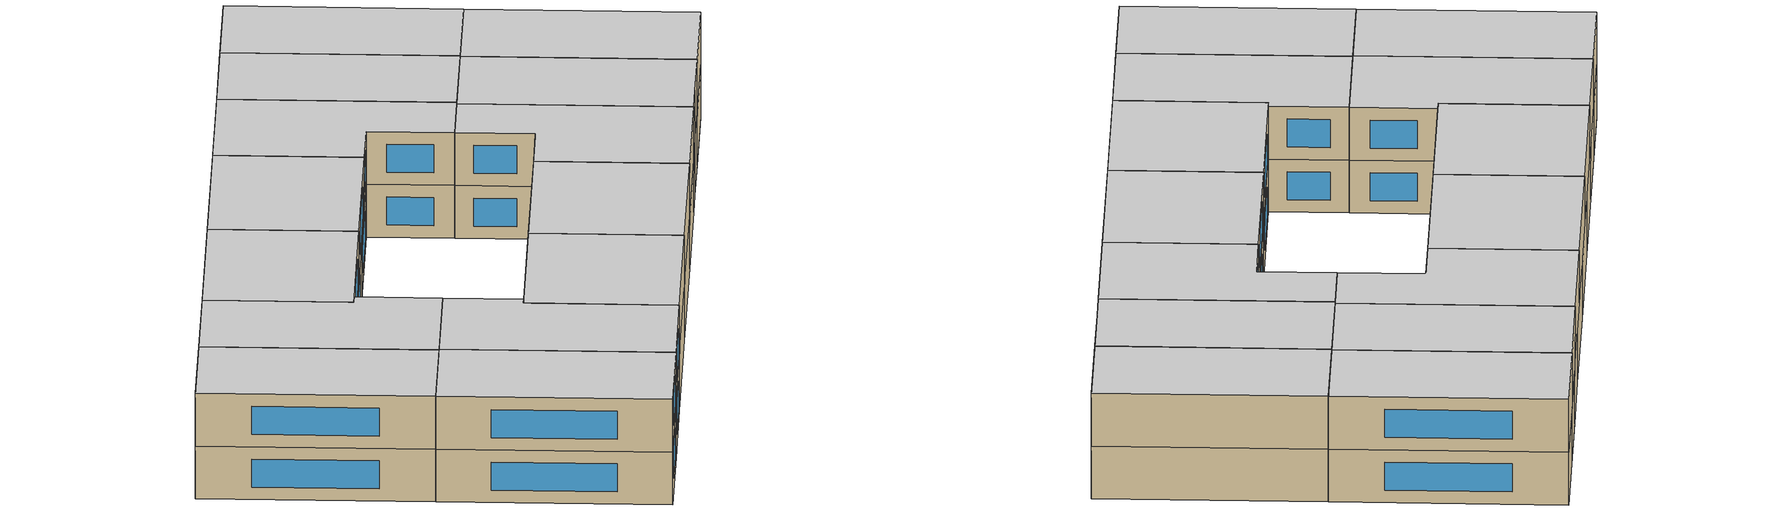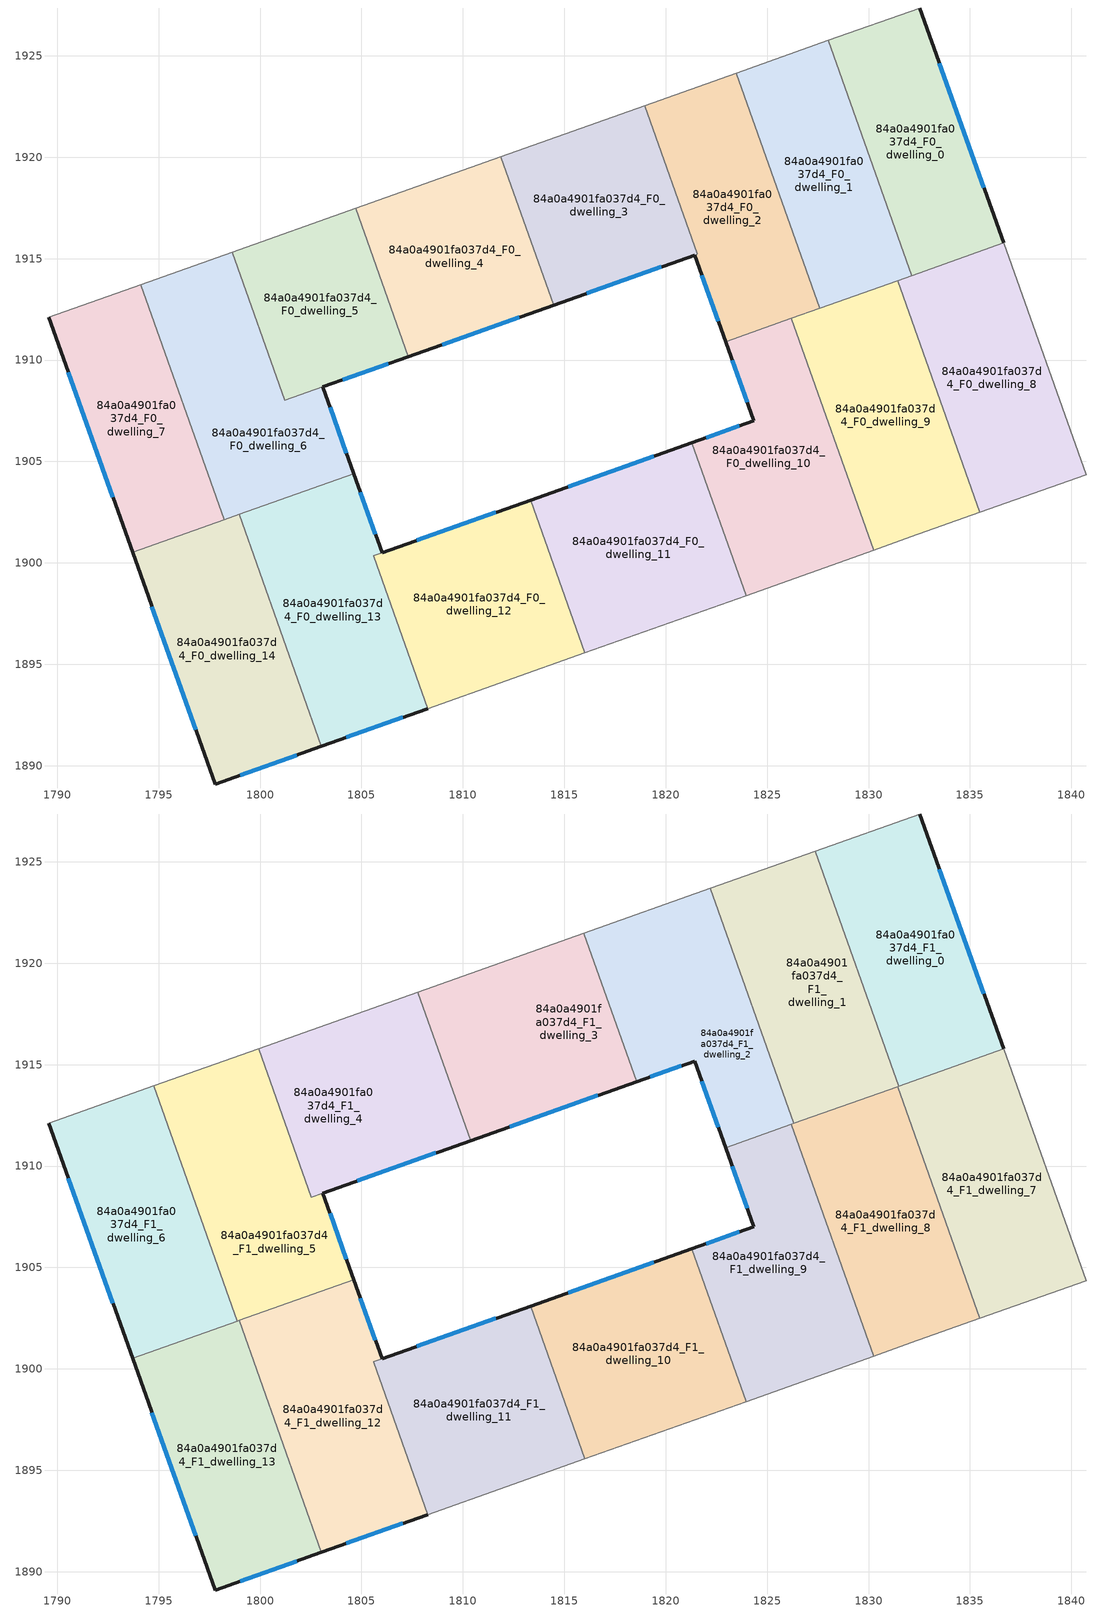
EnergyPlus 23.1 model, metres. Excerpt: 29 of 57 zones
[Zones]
84a0a4901fa037d4_F0_dwelling_0
 floor ground (EU_floor_Construction): 1832.52,1927.36 1836.66,1915.77 1832.12,1914.16 1828.01,1925.75 z0
 wall outside (EU_wall_Construction): 1836.66,1915.77 1832.52,1927.36 z0:3
 wall to 84a0a4901fa037d4_F0_dwelling_1 (EU_wall_Construction): 1828.01,1925.75 1832.12,1914.16 z0:3
 wall adiabatic (EU_wall_Construction): 1832.52,1927.36 1828.01,1925.75 / 1832.12,1914.16 1836.66,1915.77 z0:3
 window (EU_Window_Construction): 1835.69,1918.49 1833.49,1924.64 z0.7:2.3
84a0a4901fa037d4_F0_dwelling_1
 floor ground (EU_floor_Construction): 1828.01,1925.75 1832.12,1914.16 1827.6,1912.56 1823.48,1924.15 z0
 wall to 84a0a4901fa037d4_F0_dwelling_2 (EU_wall_Construction): 1823.48,1924.15 1827.6,1912.56 z0:3
 wall adiabatic (EU_wall_Construction): 1828.01,1925.75 1823.48,1924.15 z0:3
 wall to 84a0a4901fa037d4_F0_dwelling_9 (EU_wall_Construction): 1827.6,1912.56 1831.43,1913.92 z0:3
 wall to 84a0a4901fa037d4_F0_dwelling_8 (EU_wall_Construction): 1831.43,1913.92 1832.12,1914.16 z0:3
 ceiling adiabatic (EU_roof_Construction): 1831.48,1913.93 1827.36,1925.53 1823.48,1924.15 1827.6,1912.56 z3
84a0a4901fa037d4_F0_dwelling_10
 floor ground (EU_floor_Construction): 1826.19,1912.05 1830.24,1900.62 1823.96,1898.39 1821.29,1905.92 1824.34,1907.01 1822.95,1910.91 z0
 wall outside (EU_wall_Construction): 1822.95,1910.91 1824.34,1907.01 1821.29,1905.92 z0:3
 wall to 84a0a4901fa037d4_F0_dwelling_9 (EU_wall_Construction): 1830.24,1900.62 1826.19,1912.05 z0:3
 wall adiabatic (EU_wall_Construction): 1823.96,1898.39 1830.24,1900.62 z0:3
 wall to 84a0a4901fa037d4_F0_dwelling_11 (EU_wall_Construction): 1821.29,1905.92 1823.96,1898.39 z0:3
 wall to 84a0a4901fa037d4_F0_dwelling_2 (EU_wall_Construction): 1826.19,1912.05 1822.95,1910.91 z0:3
 window (EU_Window_Construction): 1823.63,1906.75 1822.01,1906.18 / 1823.28,1909.99 1824.02,1907.93 z0.7:2.3
84a0a4901fa037d4_F0_dwelling_11
 floor ground (EU_floor_Construction): 1821.29,1905.92 1823.96,1898.39 1816.01,1895.57 1813.33,1903.1 z0
 wall outside (EU_wall_Construction): 1821.29,1905.92 1813.33,1903.1 z0:3
 wall to 84a0a4901fa037d4_F0_dwelling_12 (EU_wall_Construction): 1813.33,1903.1 1816.01,1895.57 z0:3
 wall adiabatic (EU_wall_Construction): 1816.01,1895.57 1823.96,1898.39 z0:3
 window (EU_Window_Construction): 1819.42,1905.26 1815.2,1903.76 z0.7:2.3
84a0a4901fa037d4_F0_dwelling_12
 floor ground (EU_floor_Construction): 1813.33,1903.1 1816.01,1895.57 1808.26,1892.82 1805.59,1900.34 z0
 wall outside (EU_wall_Construction): 1813.33,1903.1 1806.02,1900.5 z0:3
 wall to 84a0a4901fa037d4_F0_dwelling_13 (EU_wall_Construction): 1806.01,1900.49 1805.59,1900.34 1808.26,1892.82 z0:3
 wall adiabatic (EU_wall_Construction): 1808.26,1892.82 1816.01,1895.57 z0:3
 window (EU_Window_Construction): 1811.62,1902.49 1807.74,1901.11 z0.7:2.3
84a0a4901fa037d4_F0_dwelling_13
 floor ground (EU_floor_Construction): 1804.62,1904.4 1806.01,1900.49 1805.59,1900.34 1808.26,1892.82 1803.03,1890.96 1798.97,1902.39 z0
 wall outside (EU_wall_Construction): 1806.01,1900.49 1804.62,1904.4 / 1803.03,1890.96 1808.26,1892.82 z0:3
 wall to 84a0a4901fa037d4_F0_dwelling_14 (EU_wall_Construction): 1798.97,1902.39 1803.03,1890.96 z0:3
 wall to 84a0a4901fa037d4_F0_dwelling_6 (EU_wall_Construction): 1804.62,1904.4 1798.97,1902.39 z0:3
 window (EU_Window_Construction): 1805.69,1901.41 1804.95,1903.48 / 1804.26,1891.39 1807.03,1892.38 z0.7:2.3
84a0a4901fa037d4_F0_dwelling_14
 floor ground (EU_floor_Construction): 1798.97,1902.39 1803.03,1890.96 1797.8,1889.1 1793.71,1900.53 z0
 wall outside (EU_wall_Construction): 1793.71,1900.53 1797.8,1889.1 1803.03,1890.96 z0:3
 wall to 84a0a4901fa037d4_F0_dwelling_7 (EU_wall_Construction): 1798.22,1902.13 1793.71,1900.53 z0:3
 wall to 84a0a4901fa037d4_F0_dwelling_6 (EU_wall_Construction): 1798.96,1902.39 1798.22,1902.13 z0:3
 window (EU_Window_Construction): 1799.02,1889.54 1801.8,1890.52 / 1794.67,1897.84 1796.84,1891.78 z0.7:2.3
84a0a4901fa037d4_F0_dwelling_2
 floor ground (EU_floor_Construction): 1823.48,1924.15 1827.6,1912.56 1822.95,1910.91 1821.43,1915.18 1821.56,1915.23 1818.96,1922.54 z0
 wall outside (EU_wall_Construction): 1821.43,1915.18 1822.95,1910.91 z0:3
 wall adiabatic (EU_wall_Construction): 1823.48,1924.15 1818.96,1922.54 z0:3
 wall to 84a0a4901fa037d4_F0_dwelling_3 (EU_wall_Construction): 1818.96,1922.54 1821.56,1915.23 1821.43,1915.18 z0:3
 wall to 84a0a4901fa037d4_F0_dwelling_9 (EU_wall_Construction): 1826.19,1912.06 1827.6,1912.56 z0:3
 window (EU_Window_Construction): 1821.78,1914.18 1822.59,1911.91 z0.7:2.3
84a0a4901fa037d4_F0_dwelling_3
 floor ground (EU_floor_Construction): 1818.96,1922.54 1821.56,1915.23 1821.43,1915.18 1814.47,1912.71 1811.87,1920.03 z0
 wall outside (EU_wall_Construction): 1814.47,1912.71 1821.42,1915.18 z0:3
 wall to 84a0a4901fa037d4_F0_dwelling_4 (EU_wall_Construction): 1811.87,1920.03 1814.47,1912.71 z0:3
 wall adiabatic (EU_wall_Construction): 1818.96,1922.54 1811.87,1920.03 z0:3
 window (EU_Window_Construction): 1816.1,1913.29 1819.79,1914.6 z0.7:2.3
84a0a4901fa037d4_F0_dwelling_4
 floor ground (EU_floor_Construction): 1811.87,1920.03 1814.47,1912.71 1807.3,1910.17 1804.71,1917.48 z0
 wall outside (EU_wall_Construction): 1807.3,1910.17 1814.47,1912.71 z0:3
 wall to 84a0a4901fa037d4_F0_dwelling_5 (EU_wall_Construction): 1804.71,1917.48 1807.3,1910.17 z0:3
 wall adiabatic (EU_wall_Construction): 1811.87,1920.03 1804.71,1917.48 z0:3
 window (EU_Window_Construction): 1808.99,1910.76 1812.79,1912.11 z0.7:2.3
84a0a4901fa037d4_F0_dwelling_5
 floor ground (EU_floor_Construction): 1804.71,1917.48 1807.3,1910.17 1801.23,1908.01 1798.63,1915.33 z0
 wall outside (EU_wall_Construction): 1803.09,1908.67 1807.3,1910.17 z0:3
 wall adiabatic (EU_wall_Construction): 1804.71,1917.48 1798.63,1915.33 z0:3
 wall to 84a0a4901fa037d4_F0_dwelling_6 (EU_wall_Construction): 1798.63,1915.33 1801.23,1908.02 / 1801.23,1908.01 1803.09,1908.67 z0:3
 window (EU_Window_Construction): 1804.08,1909.02 1806.32,1909.82 z0.7:2.3
84a0a4901fa037d4_F0_dwelling_6
 floor ground (EU_floor_Construction): 1798.63,1915.33 1801.23,1908.01 1803.09,1908.67 1804.62,1904.4 1798.22,1902.13 1794.11,1913.72 z0
 wall outside (EU_wall_Construction): 1804.62,1904.4 1803.09,1908.67 z0:3
 wall to 84a0a4901fa037d4_F0_dwelling_7 (EU_wall_Construction): 1794.11,1913.72 1798.22,1902.13 z0:3
 wall adiabatic (EU_wall_Construction): 1798.63,1915.33 1794.11,1913.72 z0:3
 window (EU_Window_Construction): 1804.26,1905.4 1803.45,1907.67 z0.7:2.3
84a0a4901fa037d4_F0_dwelling_7
 floor ground (EU_floor_Construction): 1794.11,1913.72 1798.22,1902.13 1793.71,1900.53 1789.57,1912.11 z0
 wall outside (EU_wall_Construction): 1789.57,1912.11 1793.71,1900.53 z0:3
 wall adiabatic (EU_wall_Construction): 1794.11,1913.72 1789.57,1912.11 z0:3
 window (EU_Window_Construction): 1790.55,1909.39 1792.74,1903.25 z0.7:2.3
84a0a4901fa037d4_F0_dwelling_8
 floor ground (EU_floor_Construction): 1836.66,1915.77 1840.74,1904.35 1835.49,1902.49 1831.43,1913.92 z0
 wall to 84a0a4901fa037d4_F0_dwelling_9 (EU_wall_Construction): 1831.43,1913.92 1835.49,1902.49 z0:3
 wall adiabatic (EU_wall_Construction): 1835.49,1902.49 1840.74,1904.35 1836.66,1915.77 1832.12,1914.16 z0:3
84a0a4901fa037d4_F0_dwelling_9
 floor ground (EU_floor_Construction): 1831.43,1913.92 1835.49,1902.49 1832.08,1901.28 1830.24,1900.62 1826.19,1912.05 z0
 wall adiabatic (EU_wall_Construction): 1830.24,1900.62 1832.08,1901.28 1835.49,1902.49 z0:3
84a0a4901fa037d4_F1_dwelling_0
 floor to 84a0a4901fa037d4_F0_dwelling_0 (EU_floor_Construction): 1832.52,1927.36 1836.66,1915.77 1832.12,1914.16 1828.01,1925.75 z3
 floor to 84a0a4901fa037d4_F0_dwelling_1 (EU_floor_Construction): 1828.01,1925.75 1832.12,1914.16 1831.48,1913.93 1827.36,1925.53 z3
 wall outside (EU_wall_Construction): 1836.66,1915.77 1832.52,1927.36 z3:6
 wall to 84a0a4901fa037d4_F1_dwelling_1 (EU_wall_Construction): 1827.36,1925.53 1831.48,1913.93 z3:6
 wall adiabatic (EU_wall_Construction): 1832.52,1927.36 1827.36,1925.53 / 1831.48,1913.93 1836.66,1915.77 z3:6
 window (EU_Window_Construction): 1835.69,1918.49 1833.49,1924.64 z3.7:5.3
 ceiling to 84a0a4901fa037d4_F2_dwelling_0 (EU_floor_Construction): 1836.66,1915.77 1832.52,1927.36 1827.36,1925.53 1831.48,1913.93 z6
84a0a4901fa037d4_F1_dwelling_1
 floor to 84a0a4901fa037d4_F0_dwelling_2 (EU_floor_Construction): 1823.48,1924.15 1827.6,1912.56 1826.31,1912.1 1822.19,1923.69 z3
 floor adiabatic (EU_floor_Construction): 1827.36,1925.53 1831.48,1913.93 1827.6,1912.56 1823.48,1924.15 z3
 wall to 84a0a4901fa037d4_F1_dwelling_2 (EU_wall_Construction): 1822.19,1923.69 1826.31,1912.1 z3:6
 wall adiabatic (EU_wall_Construction): 1827.36,1925.53 1822.19,1923.69 z3:6
 wall to 84a0a4901fa037d4_F1_dwelling_8 (EU_wall_Construction): 1826.31,1912.1 1831.43,1913.92 z3:6
 wall to 84a0a4901fa037d4_F1_dwelling_7 (EU_wall_Construction): 1831.43,1913.92 1831.48,1913.93 z3:6
 ceiling to 84a0a4901fa037d4_F2_dwelling_1 (EU_floor_Construction): 1831.48,1913.93 1827.36,1925.53 1822.19,1923.69 1826.31,1912.1 z6
84a0a4901fa037d4_F1_dwelling_10
 floor to 84a0a4901fa037d4_F0_dwelling_11 (EU_floor_Construction): 1821.29,1905.92 1823.96,1898.39 1816.01,1895.57 1813.33,1903.1 z3
 wall outside (EU_wall_Construction): 1821.29,1905.92 1813.33,1903.1 z3:6
 wall to 84a0a4901fa037d4_F1_dwelling_11 (EU_wall_Construction): 1813.33,1903.1 1816.01,1895.57 z3:6
 wall to 84a0a4901fa037d4_F1_dwelling_9 (EU_wall_Construction): 1823.96,1898.39 1821.29,1905.92 z3:6
 wall adiabatic (EU_wall_Construction): 1816.01,1895.57 1823.96,1898.39 z3:6
 window (EU_Window_Construction): 1819.42,1905.26 1815.2,1903.76 z3.7:5.3
 ceiling to 84a0a4901fa037d4_F2_dwelling_10 (EU_floor_Construction): 1823.96,1898.39 1821.29,1905.92 1813.33,1903.1 1816.01,1895.57 z6
84a0a4901fa037d4_F1_dwelling_11
 floor to 84a0a4901fa037d4_F0_dwelling_12 (EU_floor_Construction): 1813.33,1903.1 1816.01,1895.57 1808.26,1892.82 1805.59,1900.34 z3
 wall outside (EU_wall_Construction): 1813.33,1903.1 1806.02,1900.5 z3:6
 wall to 84a0a4901fa037d4_F1_dwelling_12 (EU_wall_Construction): 1806.01,1900.49 1805.59,1900.34 1808.26,1892.82 z3:6
 wall adiabatic (EU_wall_Construction): 1808.26,1892.82 1816.01,1895.57 z3:6
 window (EU_Window_Construction): 1811.62,1902.49 1807.74,1901.11 z3.7:5.3
 ceiling to 84a0a4901fa037d4_F2_dwelling_11 (EU_floor_Construction): 1816.01,1895.57 1813.33,1903.1 1805.59,1900.34 1808.26,1892.82 z6
84a0a4901fa037d4_F1_dwelling_12
 floor to 84a0a4901fa037d4_F0_dwelling_13 (EU_floor_Construction): 1804.62,1904.4 1806.01,1900.49 1805.59,1900.34 1808.26,1892.82 1803.03,1890.96 1798.97,1902.39 z3
 wall outside (EU_wall_Construction): 1806.01,1900.49 1804.62,1904.4 / 1803.03,1890.96 1808.26,1892.82 z3:6
 wall to 84a0a4901fa037d4_F1_dwelling_13 (EU_wall_Construction): 1798.97,1902.39 1803.03,1890.96 z3:6
 wall to 84a0a4901fa037d4_F1_dwelling_5 (EU_wall_Construction): 1804.62,1904.4 1798.97,1902.39 z3:6
 window (EU_Window_Construction): 1805.69,1901.41 1804.95,1903.48 / 1804.26,1891.39 1807.03,1892.38 z3.7:5.3
 ceiling to 84a0a4901fa037d4_F2_dwelling_12 (EU_floor_Construction): 1808.26,1892.82 1805.59,1900.34 1806.01,1900.49 1804.62,1904.4 1798.97,1902.39 1803.03,1890.96 z6
84a0a4901fa037d4_F1_dwelling_13
 floor to 84a0a4901fa037d4_F0_dwelling_14 (EU_floor_Construction): 1798.97,1902.39 1803.03,1890.96 1797.8,1889.1 1793.71,1900.53 z3
 wall outside (EU_wall_Construction): 1793.71,1900.53 1797.8,1889.1 1803.03,1890.96 z3:6
 wall to 84a0a4901fa037d4_F1_dwelling_6 (EU_wall_Construction): 1798.87,1902.36 1793.71,1900.53 z3:6
 wall to 84a0a4901fa037d4_F1_dwelling_5 (EU_wall_Construction): 1798.97,1902.39 1798.87,1902.36 z3:6
 window (EU_Window_Construction): 1799.02,1889.54 1801.8,1890.52 / 1794.67,1897.84 1796.84,1891.78 z3.7:5.3
 ceiling to 84a0a4901fa037d4_F2_dwelling_13 (EU_floor_Construction): 1803.03,1890.96 1798.97,1902.39 1793.71,1900.53 1797.8,1889.1 z6
84a0a4901fa037d4_F1_dwelling_2
 floor to 84a0a4901fa037d4_F0_dwelling_2 (EU_floor_Construction): 1822.19,1923.69 1826.31,1912.1 1826.21,1912.06 1822.95,1910.91 1821.43,1915.18 1821.56,1915.23 1818.96,1922.54 z3
 floor to 84a0a4901fa037d4_F0_dwelling_3 (EU_floor_Construction): 1818.96,1922.54 1821.56,1915.23 1821.43,1915.18 1818.57,1914.16 1815.97,1921.48 z3
 wall outside (EU_wall_Construction): 1818.57,1914.16 1821.43,1915.18 1822.95,1910.91 z3:6
 wall to 84a0a4901fa037d4_F1_dwelling_3 (EU_wall_Construction): 1815.97,1921.48 1818.57,1914.16 z3:6
 wall adiabatic (EU_wall_Construction): 1822.19,1923.69 1815.97,1921.48 z3:6
 wall to 84a0a4901fa037d4_F1_dwelling_9 (EU_wall_Construction): 1822.95,1910.91 1826.19,1912.05 z3:6
 wall to 84a0a4901fa037d4_F1_dwelling_8 (EU_wall_Construction): 1826.19,1912.05 1826.31,1912.1 z3:6
 window (EU_Window_Construction): 1821.78,1914.18 1822.59,1911.91 / 1819.24,1914.4 1820.75,1914.94 z3.7:5.3
 ceiling to 84a0a4901fa037d4_F2_dwelling_2 (EU_floor_Construction): 1826.19,1912.05 1826.31,1912.1 1822.19,1923.69 1815.97,1921.48 1818.57,1914.16 1821.43,1915.18 1822.95,1910.91 z6
84a0a4901fa037d4_F1_dwelling_3
 floor to 84a0a4901fa037d4_F0_dwelling_3 (EU_floor_Construction): 1815.97,1921.48 1818.57,1914.16 1814.47,1912.71 1811.87,1920.03 z3
 floor to 84a0a4901fa037d4_F0_dwelling_4 (EU_floor_Construction): 1811.87,1920.03 1814.47,1912.71 1810.38,1911.26 1807.78,1918.57 z3
 wall outside (EU_wall_Construction): 1810.38,1911.26 1818.57,1914.16 z3:6
 wall to 84a0a4901fa037d4_F1_dwelling_4 (EU_wall_Construction): 1807.78,1918.57 1810.38,1911.26 z3:6
 wall adiabatic (EU_wall_Construction): 1815.97,1921.48 1807.78,1918.57 z3:6
 window (EU_Window_Construction): 1812.3,1911.94 1816.64,1913.48 z3.7:5.3
 ceiling to 84a0a4901fa037d4_F2_dwelling_3 (EU_floor_Construction): 1818.57,1914.16 1815.97,1921.48 1807.78,1918.57 1810.38,1911.26 z6
84a0a4901fa037d4_F1_dwelling_4
 floor to 84a0a4901fa037d4_F0_dwelling_4 (EU_floor_Construction): 1807.78,1918.57 1810.38,1911.26 1807.3,1910.17 1804.71,1917.48 z3
 floor to 84a0a4901fa037d4_F0_dwelling_5 (EU_floor_Construction): 1804.71,1917.48 1807.3,1910.17 1802.52,1908.47 1799.92,1915.79 z3
 wall outside (EU_wall_Construction): 1803.09,1908.67 1810.38,1911.26 z3:6
 wall adiabatic (EU_wall_Construction): 1807.78,1918.57 1799.92,1915.79 z3:6
 wall to 84a0a4901fa037d4_F1_dwelling_5 (EU_wall_Construction): 1799.92,1915.79 1802.52,1908.47 1803.09,1908.67 z3:6
 window (EU_Window_Construction): 1804.8,1909.28 1808.67,1910.65 z3.7:5.3
 ceiling to 84a0a4901fa037d4_F2_dwelling_4 (EU_floor_Construction): 1810.38,1911.26 1807.78,1918.57 1799.92,1915.79 1802.52,1908.47 z6
84a0a4901fa037d4_F1_dwelling_5
 floor to 84a0a4901fa037d4_F0_dwelling_5 (EU_floor_Construction): 1799.92,1915.79 1802.52,1908.47 1801.23,1908.02 1798.63,1915.33 z3
 floor to 84a0a4901fa037d4_F0_dwelling_6 (EU_floor_Construction): 1798.63,1915.33 1801.23,1908.01 1802.98,1908.63 1803.09,1908.67 1804.62,1904.4 1798.87,1902.36 1794.76,1913.95 z3
 wall outside (EU_wall_Construction): 1804.62,1904.4 1803.09,1908.67 z3:6
 wall to 84a0a4901fa037d4_F1_dwelling_6 (EU_wall_Construction): 1794.76,1913.95 1798.87,1902.36 z3:6
 wall adiabatic (EU_wall_Construction): 1799.92,1915.79 1794.76,1913.95 z3:6
 window (EU_Window_Construction): 1804.26,1905.4 1803.45,1907.67 z3.7:5.3
 ceiling to 84a0a4901fa037d4_F2_dwelling_5 (EU_floor_Construction): 1804.62,1904.4 1803.09,1908.67 1802.52,1908.47 1799.92,1915.79 1794.76,1913.95 1798.87,1902.36 z6
84a0a4901fa037d4_F1_dwelling_6
 floor to 84a0a4901fa037d4_F0_dwelling_6 (EU_floor_Construction): 1794.76,1913.95 1798.87,1902.36 1798.22,1902.13 1794.11,1913.72 z3
 floor to 84a0a4901fa037d4_F0_dwelling_7 (EU_floor_Construction): 1794.11,1913.72 1798.22,1902.13 1793.71,1900.53 1789.57,1912.11 z3
 wall outside (EU_wall_Construction): 1789.57,1912.11 1793.71,1900.53 z3:6
 wall adiabatic (EU_wall_Construction): 1794.76,1913.95 1789.57,1912.11 z3:6
 window (EU_Window_Construction): 1790.55,1909.39 1792.74,1903.25 z3.7:5.3
 ceiling to 84a0a4901fa037d4_F2_dwelling_6 (EU_floor_Construction): 1798.87,1902.36 1794.76,1913.95 1789.57,1912.11 1793.71,1900.53 z6
84a0a4901fa037d4_F1_dwelling_7
 floor to 84a0a4901fa037d4_F0_dwelling_8 (EU_floor_Construction): 1836.66,1915.77 1840.74,1904.35 1835.49,1902.49 1831.43,1913.92 z3
 wall to 84a0a4901fa037d4_F1_dwelling_8 (EU_wall_Construction): 1831.43,1913.92 1835.49,1902.49 z3:6
 wall adiabatic (EU_wall_Construction): 1835.49,1902.49 1840.74,1904.35 1836.66,1915.77 1831.48,1913.93 z3:6
 ceiling to 84a0a4901fa037d4_F2_dwelling_7 (EU_floor_Construction): 1840.74,1904.35 1836.66,1915.77 1831.43,1913.92 1835.49,1902.49 z6
84a0a4901fa037d4_F1_dwelling_8
 floor to 84a0a4901fa037d4_F0_dwelling_9 (EU_floor_Construction): 1831.43,1913.92 1835.49,1902.49 1832.08,1901.28 1830.24,1900.62 1826.19,1912.05 z3
 wall adiabatic (EU_wall_Construction): 1830.24,1900.62 1832.08,1901.28 1835.49,1902.49 z3:6
 wall to 84a0a4901fa037d4_F1_dwelling_9 (EU_wall_Construction): 1826.19,1912.05 1830.24,1900.62 z3:6
 ceiling to 84a0a4901fa037d4_F2_dwelling_8 (EU_floor_Construction): 1835.49,1902.49 1831.43,1913.92 1826.19,1912.05 1830.24,1900.62 1832.08,1901.28 z6
84a0a4901fa037d4_F1_dwelling_9
 floor to 84a0a4901fa037d4_F0_dwelling_10 (EU_floor_Construction): 1826.19,1912.05 1830.24,1900.62 1823.96,1898.39 1821.29,1905.92 1824.34,1907.01 1822.95,1910.91 z3
 wall outside (EU_wall_Construction): 1822.95,1910.91 1824.34,1907.01 1821.29,1905.92 z3:6
 wall adiabatic (EU_wall_Construction): 1823.96,1898.39 1830.24,1900.62 z3:6
 window (EU_Window_Construction): 1823.63,1906.75 1822.01,1906.18 / 1823.28,1909.99 1824.02,1907.93 z3.7:5.3
 ceiling to 84a0a4901fa037d4_F2_dwelling_9 (EU_floor_Construction): 1830.24,1900.62 1826.19,1912.05 1822.95,1910.91 1824.34,1907.01 1821.29,1905.92 1823.96,1898.39 z6
[Building]
EU S2 Campaign: North Axis=0; Terrain=City; Solar Distribution=FullExterior
[Site:Location]
Budapest.Ferenc.Liszt.Intl.AP: Latitude=47.437; Longitude=19.256; Time Zone=1; Elevation=185
[SizingPeriod:WeatherFileDays]
AnnualSizingPeriod: Begin Month=1; Begin Day of Month=1; End Month=12; End Day of Month=31; Day of Week for Start Day=Monday; Use Weather File Daylight Saving Period=No; Use Weather File Rain and Snow Indicators=No
[MATERIAL]
EU_InternalMass_Material: Roughness=MediumRough; Thickness=0.1; Conductivity=1; Density=1800; Specific Heat=900; Thermal Absorptance=0.9; Solar Absorptance=0.7; Visible Absorptance=0.7
[MATERIAL:NOMASS] Roughness=MediumRough; Thermal Absorptance=0.9; Solar Absorptance=0.7; Visible Absorptance=0.7
Name | Thermal Resistance
EU_wall_NoMass | 0.832559
EU_roof_NoMass | 1.39638
EU_floor_NoMass | 0.872794
[WINDOWMATERIAL:SIMPLEGLAZINGSYSTEM]
EU_Window_SimpleGlazing: UFactor=2.79869; Solar Heat Gain Coefficient=0.75; Visible Transmittance=0.75
[CONSTRUCTION]
EU_wall_Construction: EU_wall_NoMass
EU_roof_Construction: EU_roof_NoMass
EU_floor_Construction: EU_floor_NoMass
EU_Window_Construction: EU_Window_SimpleGlazing
EU_InternalMass_Construction: EU_InternalMass_Material
[ZONE] Type=1; Multiplier=1; Ceiling Height=autocalculate; Floor Area=autocalculate; Part of Total Floor Area=Yes
Name | Volume
84a0a4901fa037d4_F0_dwelling_0 | 177.107
84a0a4901fa037d4_F1_dwelling_0 | 202.4
84a0a4901fa037d4_F0_dwelling_1 | 177.123
84a0a4901fa037d4_F1_dwelling_1 | 202.416
84a0a4901fa037d4_F0_dwelling_10; 84a0a4901fa037d4_F1_dwelling_9 | 202.423
84a0a4901fa037d4_F1_dwelling_10; 84a0a4901fa037d4_F0_dwelling_11 | 202.397
84a0a4901fa037d4_F1_dwelling_11; 84a0a4901fa037d4_F0_dwelling_12 | 196.836
84a0a4901fa037d4_F1_dwelling_12; 84a0a4901fa037d4_F0_dwelling_13 | 207.902
84a0a4901fa037d4_F1_dwelling_13; 84a0a4901fa037d4_F0_dwelling_14 | 202.429
84a0a4901fa037d4_F0_dwelling_2 | 178.98
84a0a4901fa037d4_F1_dwelling_2 | 202.403
84a0a4901fa037d4_F0_dwelling_3 | 175.236
84a0a4901fa037d4_F1_dwelling_3 | 202.42
84a0a4901fa037d4_F0_dwelling_4; 84a0a4901fa037d4_F0_dwelling_7 | 177.121
84a0a4901fa037d4_F1_dwelling_4 | 194.123
84a0a4901fa037d4_F0_dwelling_5 | 150.148
84a0a4901fa037d4_F1_dwelling_5 | 210.717
84a0a4901fa037d4_F0_dwelling_6 | 204.068
84a0a4901fa037d4_F1_dwelling_6 | 202.414
84a0a4901fa037d4_F1_dwelling_7; 84a0a4901fa037d4_F0_dwelling_8 | 202.41
84a0a4901fa037d4_F1_dwelling_8; 84a0a4901fa037d4_F0_dwelling_9 | 202.411
[INTERNALMASS] Construction=EU_InternalMass_Construction
Name | Zone or ZoneList | Surface Area
84a0a4901fa037d4_F0_dwelling_0_EU_InternalMass | 84a0a4901fa037d4_F0_dwelling_0 | 59.0355
84a0a4901fa037d4_F0_dwelling_1_EU_InternalMass | 84a0a4901fa037d4_F0_dwelling_1 | 59.0411
84a0a4901fa037d4_F0_dwelling_2_EU_InternalMass | 84a0a4901fa037d4_F0_dwelling_2 | 59.6603
84a0a4901fa037d4_F0_dwelling_3_EU_InternalMass | 84a0a4901fa037d4_F0_dwelling_3 | 58.4132
84a0a4901fa037d4_F0_dwelling_4_EU_InternalMass | 84a0a4901fa037d4_F0_dwelling_4 | 59.0404
84a0a4901fa037d4_F0_dwelling_5_EU_InternalMass | 84a0a4901fa037d4_F0_dwelling_5 | 50.0489
84a0a4901fa037d4_F0_dwelling_6_EU_InternalMass | 84a0a4901fa037d4_F0_dwelling_6 | 68.0218
84a0a4901fa037d4_F0_dwelling_7_EU_InternalMass | 84a0a4901fa037d4_F0_dwelling_7 | 59.0405
84a0a4901fa037d4_F0_dwelling_8_EU_InternalMass | 84a0a4901fa037d4_F0_dwelling_8 | 67.47
84a0a4901fa037d4_F0_dwelling_9_EU_InternalMass | 84a0a4901fa037d4_F0_dwelling_9 | 67.4706
84a0a4901fa037d4_F0_dwelling_10_EU_InternalMass | 84a0a4901fa037d4_F0_dwelling_10 | 67.4744
84a0a4901fa037d4_F0_dwelling_11_EU_InternalMass | 84a0a4901fa037d4_F0_dwelling_11 | 67.4655
84a0a4901fa037d4_F0_dwelling_12_EU_InternalMass | 84a0a4901fa037d4_F0_dwelling_12 | 65.6348
84a0a4901fa037d4_F0_dwelling_13_EU_InternalMass | 84a0a4901fa037d4_F0_dwelling_13 | 69.2996
84a0a4901fa037d4_F0_dwelling_14_EU_InternalMass | 84a0a4901fa037d4_F0_dwelling_14 | 67.4764
84a0a4901fa037d4_F1_dwelling_0_EU_InternalMass | 84a0a4901fa037d4_F1_dwelling_0 | 67.4665
84a0a4901fa037d4_F1_dwelling_1_EU_InternalMass | 84a0a4901fa037d4_F1_dwelling_1 | 67.4719
84a0a4901fa037d4_F1_dwelling_2_EU_InternalMass | 84a0a4901fa037d4_F1_dwelling_2 | 67.4677
84a0a4901fa037d4_F1_dwelling_3_EU_InternalMass | 84a0a4901fa037d4_F1_dwelling_3 | 67.4735
84a0a4901fa037d4_F1_dwelling_4_EU_InternalMass | 84a0a4901fa037d4_F1_dwelling_4 | 64.7025
84a0a4901fa037d4_F1_dwelling_5_EU_InternalMass | 84a0a4901fa037d4_F1_dwelling_5 | 70.2401
84a0a4901fa037d4_F1_dwelling_6_EU_InternalMass | 84a0a4901fa037d4_F1_dwelling_6 | 67.4714
84a0a4901fa037d4_F1_dwelling_7_EU_InternalMass | 84a0a4901fa037d4_F1_dwelling_7 | 67.47
84a0a4901fa037d4_F1_dwelling_8_EU_InternalMass | 84a0a4901fa037d4_F1_dwelling_8 | 67.4706
84a0a4901fa037d4_F1_dwelling_9_EU_InternalMass | 84a0a4901fa037d4_F1_dwelling_9 | 67.4744
84a0a4901fa037d4_F1_dwelling_10_EU_InternalMass | 84a0a4901fa037d4_F1_dwelling_10 | 67.4655
84a0a4901fa037d4_F1_dwelling_11_EU_InternalMass | 84a0a4901fa037d4_F1_dwelling_11 | 65.6348
84a0a4901fa037d4_F1_dwelling_12_EU_InternalMass | 84a0a4901fa037d4_F1_dwelling_12 | 69.2996
84a0a4901fa037d4_F1_dwelling_13_EU_InternalMass | 84a0a4901fa037d4_F1_dwelling_13 | 67.4764
[OTHEREQUIPMENT] Fuel Type=Electricity; Design Level Calculation Method=Watts/Area; Power per Zone Floor Area=1; Fraction Latent=0; Fraction Radiant=0; Fraction Lost=0; Carbon Dioxide Generation Rate=0; EndUse Subcategory=EU_Step8_InternalGains
Name | Zone or ZoneList or Space or SpaceList | Schedule
EU_Step8_InternalGain_84a0a4901fa037d4_F0_dwelling_0_f000 | 84a0a4901fa037d4_F0_dwelling_0 | EU_Step8_GainSchedule_84a0a4901fa037d4_F0_dwelling_0_f000
EU_Step8_InternalGain_84a0a4901fa037d4_F0_dwelling_1_f000 | 84a0a4901fa037d4_F0_dwelling_1 | EU_Step8_GainSchedule_84a0a4901fa037d4_F0_dwelling_1_f000
EU_Step8_InternalGain_84a0a4901fa037d4_F0_dwelling_2_f000 | 84a0a4901fa037d4_F0_dwelling_2 | EU_Step8_GainSchedule_84a0a4901fa037d4_F0_dwelling_2_f000
EU_Step8_InternalGain_84a0a4901fa037d4_F0_dwelling_3_f000 | 84a0a4901fa037d4_F0_dwelling_3 | EU_Step8_GainSchedule_84a0a4901fa037d4_F0_dwelling_3_f000
EU_Step8_InternalGain_84a0a4901fa037d4_F0_dwelling_4_f000 | 84a0a4901fa037d4_F0_dwelling_4 | EU_Step8_GainSchedule_84a0a4901fa037d4_F0_dwelling_4_f000
EU_Step8_InternalGain_84a0a4901fa037d4_F0_dwelling_5_f000 | 84a0a4901fa037d4_F0_dwelling_5 | EU_Step8_GainSchedule_84a0a4901fa037d4_F0_dwelling_5_f000
EU_Step8_InternalGain_84a0a4901fa037d4_F0_dwelling_6_f000 | 84a0a4901fa037d4_F0_dwelling_6 | EU_Step8_GainSchedule_84a0a4901fa037d4_F0_dwelling_6_f000
EU_Step8_InternalGain_84a0a4901fa037d4_F0_dwelling_7_f000 | 84a0a4901fa037d4_F0_dwelling_7 | EU_Step8_GainSchedule_84a0a4901fa037d4_F0_dwelling_7_f000
EU_Step8_InternalGain_84a0a4901fa037d4_F0_dwelling_8_f000 | 84a0a4901fa037d4_F0_dwelling_8 | EU_Step8_GainSchedule_84a0a4901fa037d4_F0_dwelling_8_f000
EU_Step8_InternalGain_84a0a4901fa037d4_F0_dwelling_9_f000 | 84a0a4901fa037d4_F0_dwelling_9 | EU_Step8_GainSchedule_84a0a4901fa037d4_F0_dwelling_9_f000
EU_Step8_InternalGain_84a0a4901fa037d4_F0_dwelling_10_f000 | 84a0a4901fa037d4_F0_dwelling_10 | EU_Step8_GainSchedule_84a0a4901fa037d4_F0_dwelling_10_f000
EU_Step8_InternalGain_84a0a4901fa037d4_F0_dwelling_11_f000 | 84a0a4901fa037d4_F0_dwelling_11 | EU_Step8_GainSchedule_84a0a4901fa037d4_F0_dwelling_11_f000
EU_Step8_InternalGain_84a0a4901fa037d4_F0_dwelling_12_f000 | 84a0a4901fa037d4_F0_dwelling_12 | EU_Step8_GainSchedule_84a0a4901fa037d4_F0_dwelling_12_f000
EU_Step8_InternalGain_84a0a4901fa037d4_F0_dwelling_13_f000 | 84a0a4901fa037d4_F0_dwelling_13 | EU_Step8_GainSchedule_84a0a4901fa037d4_F0_dwelling_13_f000
EU_Step8_InternalGain_84a0a4901fa037d4_F0_dwelling_14_f000 | 84a0a4901fa037d4_F0_dwelling_14 | EU_Step8_GainSchedule_84a0a4901fa037d4_F0_dwelling_14_f000
EU_Step8_InternalGain_84a0a4901fa037d4_F1_dwelling_0_f000 | 84a0a4901fa037d4_F1_dwelling_0 | EU_Step8_GainSchedule_84a0a4901fa037d4_F1_dwelling_0_f000
EU_Step8_InternalGain_84a0a4901fa037d4_F1_dwelling_1_f000 | 84a0a4901fa037d4_F1_dwelling_1 | EU_Step8_GainSchedule_84a0a4901fa037d4_F1_dwelling_1_f000
EU_Step8_InternalGain_84a0a4901fa037d4_F1_dwelling_2_f000 | 84a0a4901fa037d4_F1_dwelling_2 | EU_Step8_GainSchedule_84a0a4901fa037d4_F1_dwelling_2_f000
EU_Step8_InternalGain_84a0a4901fa037d4_F1_dwelling_3_f000 | 84a0a4901fa037d4_F1_dwelling_3 | EU_Step8_GainSchedule_84a0a4901fa037d4_F1_dwelling_3_f000
EU_Step8_InternalGain_84a0a4901fa037d4_F1_dwelling_4_f000 | 84a0a4901fa037d4_F1_dwelling_4 | EU_Step8_GainSchedule_84a0a4901fa037d4_F1_dwelling_4_f000
EU_Step8_InternalGain_84a0a4901fa037d4_F1_dwelling_5_f000 | 84a0a4901fa037d4_F1_dwelling_5 | EU_Step8_GainSchedule_84a0a4901fa037d4_F1_dwelling_5_f000
EU_Step8_InternalGain_84a0a4901fa037d4_F1_dwelling_6_f000 | 84a0a4901fa037d4_F1_dwelling_6 | EU_Step8_GainSchedule_84a0a4901fa037d4_F1_dwelling_6_f000
EU_Step8_InternalGain_84a0a4901fa037d4_F1_dwelling_7_f000 | 84a0a4901fa037d4_F1_dwelling_7 | EU_Step8_GainSchedule_84a0a4901fa037d4_F1_dwelling_7_f000
EU_Step8_InternalGain_84a0a4901fa037d4_F1_dwelling_8_f000 | 84a0a4901fa037d4_F1_dwelling_8 | EU_Step8_GainSchedule_84a0a4901fa037d4_F1_dwelling_8_f000
EU_Step8_InternalGain_84a0a4901fa037d4_F1_dwelling_9_f000 | 84a0a4901fa037d4_F1_dwelling_9 | EU_Step8_GainSchedule_84a0a4901fa037d4_F1_dwelling_9_f000
EU_Step8_InternalGain_84a0a4901fa037d4_F1_dwelling_10_f000 | 84a0a4901fa037d4_F1_dwelling_10 | EU_Step8_GainSchedule_84a0a4901fa037d4_F1_dwelling_10_f000
EU_Step8_InternalGain_84a0a4901fa037d4_F1_dwelling_11_f000 | 84a0a4901fa037d4_F1_dwelling_11 | EU_Step8_GainSchedule_84a0a4901fa037d4_F1_dwelling_11_f000
EU_Step8_InternalGain_84a0a4901fa037d4_F1_dwelling_12_f000 | 84a0a4901fa037d4_F1_dwelling_12 | EU_Step8_GainSchedule_84a0a4901fa037d4_F1_dwelling_12_f000
EU_Step8_InternalGain_84a0a4901fa037d4_F1_dwelling_13_f000 | 84a0a4901fa037d4_F1_dwelling_13 | EU_Step8_GainSchedule_84a0a4901fa037d4_F1_dwelling_13_f000
[ZONEVENTILATION:DESIGNFLOWRATE] Schedule=EU_AlwaysOn; Design Flow Rate Calculation Method=AirChanges/Hour; Air Changes per Hour=0.475469; Ventilation Type=Natural; Fan Pressure Rise=0; Fan Total Efficiency=1; Constant Term Coefficient=1; Temperature Term Coefficient=0; Velocity Term Coefficient=0; Velocity Squared Term Coefficient=0; Minimum Indoor Temperature=-100; Maximum Indoor Temperature=100; Delta Temperature=-100; Minimum Outdoor Temperature=-100; Maximum Outdoor Temperature=100; Maximum Wind Speed=40
Name | Zone or ZoneList or Space or SpaceList
EU_ConstantAir_84a0a4901fa037d4_F0_dwelling_0 | 84a0a4901fa037d4_F0_dwelling_0
EU_ConstantAir_84a0a4901fa037d4_F0_dwelling_1 | 84a0a4901fa037d4_F0_dwelling_1
EU_ConstantAir_84a0a4901fa037d4_F0_dwelling_2 | 84a0a4901fa037d4_F0_dwelling_2
EU_ConstantAir_84a0a4901fa037d4_F0_dwelling_3 | 84a0a4901fa037d4_F0_dwelling_3
EU_ConstantAir_84a0a4901fa037d4_F0_dwelling_4 | 84a0a4901fa037d4_F0_dwelling_4
EU_ConstantAir_84a0a4901fa037d4_F0_dwelling_5 | 84a0a4901fa037d4_F0_dwelling_5
EU_ConstantAir_84a0a4901fa037d4_F0_dwelling_6 | 84a0a4901fa037d4_F0_dwelling_6
EU_ConstantAir_84a0a4901fa037d4_F0_dwelling_7 | 84a0a4901fa037d4_F0_dwelling_7
EU_ConstantAir_84a0a4901fa037d4_F0_dwelling_8 | 84a0a4901fa037d4_F0_dwelling_8
EU_ConstantAir_84a0a4901fa037d4_F0_dwelling_9 | 84a0a4901fa037d4_F0_dwelling_9
EU_ConstantAir_84a0a4901fa037d4_F0_dwelling_10 | 84a0a4901fa037d4_F0_dwelling_10
EU_ConstantAir_84a0a4901fa037d4_F0_dwelling_11 | 84a0a4901fa037d4_F0_dwelling_11
EU_ConstantAir_84a0a4901fa037d4_F0_dwelling_12 | 84a0a4901fa037d4_F0_dwelling_12
EU_ConstantAir_84a0a4901fa037d4_F0_dwelling_13 | 84a0a4901fa037d4_F0_dwelling_13
EU_ConstantAir_84a0a4901fa037d4_F0_dwelling_14 | 84a0a4901fa037d4_F0_dwelling_14
EU_ConstantAir_84a0a4901fa037d4_F1_dwelling_0 | 84a0a4901fa037d4_F1_dwelling_0
EU_ConstantAir_84a0a4901fa037d4_F1_dwelling_1 | 84a0a4901fa037d4_F1_dwelling_1
EU_ConstantAir_84a0a4901fa037d4_F1_dwelling_2 | 84a0a4901fa037d4_F1_dwelling_2
EU_ConstantAir_84a0a4901fa037d4_F1_dwelling_3 | 84a0a4901fa037d4_F1_dwelling_3
EU_ConstantAir_84a0a4901fa037d4_F1_dwelling_4 | 84a0a4901fa037d4_F1_dwelling_4
EU_ConstantAir_84a0a4901fa037d4_F1_dwelling_5 | 84a0a4901fa037d4_F1_dwelling_5
EU_ConstantAir_84a0a4901fa037d4_F1_dwelling_6 | 84a0a4901fa037d4_F1_dwelling_6
EU_ConstantAir_84a0a4901fa037d4_F1_dwelling_7 | 84a0a4901fa037d4_F1_dwelling_7
EU_ConstantAir_84a0a4901fa037d4_F1_dwelling_8 | 84a0a4901fa037d4_F1_dwelling_8
EU_ConstantAir_84a0a4901fa037d4_F1_dwelling_9 | 84a0a4901fa037d4_F1_dwelling_9
EU_ConstantAir_84a0a4901fa037d4_F1_dwelling_10 | 84a0a4901fa037d4_F1_dwelling_10
EU_ConstantAir_84a0a4901fa037d4_F1_dwelling_11 | 84a0a4901fa037d4_F1_dwelling_11
EU_ConstantAir_84a0a4901fa037d4_F1_dwelling_12 | 84a0a4901fa037d4_F1_dwelling_12
EU_ConstantAir_84a0a4901fa037d4_F1_dwelling_13 | 84a0a4901fa037d4_F1_dwelling_13
[HVACTEMPLATE:THERMOSTAT] Constant Heating Setpoint=20; Constant Cooling Setpoint=50
EU_HeatOnly_84a0a4901fa037d4_F0_dwelling_0; EU_HeatOnly_84a0a4901fa037d4_F0_dwelling_1; EU_HeatOnly_84a0a4901fa037d4_F0_dwelling_2; EU_HeatOnly_84a0a4901fa037d4_F0_dwelling_3; EU_HeatOnly_84a0a4901fa037d4_F0_dwelling_4; EU_HeatOnly_84a0a4901fa037d4_F0_dwelling_5; EU_HeatOnly_84a0a4901fa037d4_F0_dwelling_6; EU_HeatOnly_84a0a4901fa037d4_F0_dwelling_7; EU_HeatOnly_84a0a4901fa037d4_F0_dwelling_8; EU_HeatOnly_84a0a4901fa037d4_F0_dwelling_9; EU_HeatOnly_84a0a4901fa037d4_F0_dwelling_10; EU_HeatOnly_84a0a4901fa037d4_F0_dwelling_11; EU_HeatOnly_84a0a4901fa037d4_F0_dwelling_12; EU_HeatOnly_84a0a4901fa037d4_F0_dwelling_13; EU_HeatOnly_84a0a4901fa037d4_F0_dwelling_14; EU_HeatOnly_84a0a4901fa037d4_F1_dwelling_0; EU_HeatOnly_84a0a4901fa037d4_F1_dwelling_1; EU_HeatOnly_84a0a4901fa037d4_F1_dwelling_2; EU_HeatOnly_84a0a4901fa037d4_F1_dwelling_3; EU_HeatOnly_84a0a4901fa037d4_F1_dwelling_4; EU_HeatOnly_84a0a4901fa037d4_F1_dwelling_5; EU_HeatOnly_84a0a4901fa037d4_F1_dwelling_6; EU_HeatOnly_84a0a4901fa037d4_F1_dwelling_7; EU_HeatOnly_84a0a4901fa037d4_F1_dwelling_8; EU_HeatOnly_84a0a4901fa037d4_F1_dwelling_9; EU_HeatOnly_84a0a4901fa037d4_F1_dwelling_10; EU_HeatOnly_84a0a4901fa037d4_F1_dwelling_11; EU_HeatOnly_84a0a4901fa037d4_F1_dwelling_12; EU_HeatOnly_84a0a4901fa037d4_F1_dwelling_13; EU_HeatOnly_84a0a4901fa037d4_F2_dwelling_0; EU_HeatOnly_84a0a4901fa037d4_F2_dwelling_1; EU_HeatOnly_84a0a4901fa037d4_F2_dwelling_2; EU_HeatOnly_84a0a4901fa037d4_F2_dwelling_3; EU_HeatOnly_84a0a4901fa037d4_F2_dwelling_4; EU_HeatOnly_84a0a4901fa037d4_F2_dwelling_5; EU_HeatOnly_84a0a4901fa037d4_F2_dwelling_6; EU_HeatOnly_84a0a4901fa037d4_F2_dwelling_7; EU_HeatOnly_84a0a4901fa037d4_F2_dwelling_8; EU_HeatOnly_84a0a4901fa037d4_F2_dwelling_9; EU_HeatOnly_84a0a4901fa037d4_F2_dwelling_10
[HVACTEMPLATE:ZONE:IDEALLOADSAIRSYSTEM] System Availability Schedule=EU_AlwaysOn; Maximum Heating Supply Air Temperature=50; Minimum Cooling Supply Air Temperature=13; Maximum Heating Supply Air Humidity Ratio=0.0156; Minimum Cooling Supply Air Humidity Ratio=0.0077; Heating Limit=NoLimit; Cooling Limit=NoLimit; Heating Availability Schedule=EU_AlwaysOn; Cooling Availability Schedule=EU_CoolingOff; Dehumidification Control Type=ConstantSensibleHeatRatio; Cooling Sensible Heat Ratio=0.7; Dehumidification Setpoint=60; Humidification Control Type=None; Humidification Setpoint=30; Outdoor Air Method=None; Outdoor Air Flow Rate per Person=0.00944; Outdoor Air Flow Rate per Zone Floor Area=0; Outdoor Air Flow Rate per Zone=0; Demand Controlled Ventilation Type=None; Outdoor Air Economizer Type=NoEconomizer; Heat Recovery Type=None; Sensible Heat Recovery Effectiveness=0.7; Latent Heat Recovery Effectiveness=0.65
Name | Template Thermostat
84a0a4901fa037d4_F0_dwelling_0 | EU_HeatOnly_84a0a4901fa037d4_F0_dwelling_0
84a0a4901fa037d4_F0_dwelling_1 | EU_HeatOnly_84a0a4901fa037d4_F0_dwelling_1
84a0a4901fa037d4_F0_dwelling_2 | EU_HeatOnly_84a0a4901fa037d4_F0_dwelling_2
84a0a4901fa037d4_F0_dwelling_3 | EU_HeatOnly_84a0a4901fa037d4_F0_dwelling_3
84a0a4901fa037d4_F0_dwelling_4 | EU_HeatOnly_84a0a4901fa037d4_F0_dwelling_4
84a0a4901fa037d4_F0_dwelling_5 | EU_HeatOnly_84a0a4901fa037d4_F0_dwelling_5
84a0a4901fa037d4_F0_dwelling_6 | EU_HeatOnly_84a0a4901fa037d4_F0_dwelling_6
84a0a4901fa037d4_F0_dwelling_7 | EU_HeatOnly_84a0a4901fa037d4_F0_dwelling_7
84a0a4901fa037d4_F0_dwelling_8 | EU_HeatOnly_84a0a4901fa037d4_F0_dwelling_8
84a0a4901fa037d4_F0_dwelling_9 | EU_HeatOnly_84a0a4901fa037d4_F0_dwelling_9
84a0a4901fa037d4_F0_dwelling_10 | EU_HeatOnly_84a0a4901fa037d4_F0_dwelling_10
84a0a4901fa037d4_F0_dwelling_11 | EU_HeatOnly_84a0a4901fa037d4_F0_dwelling_11
84a0a4901fa037d4_F0_dwelling_12 | EU_HeatOnly_84a0a4901fa037d4_F0_dwelling_12
84a0a4901fa037d4_F0_dwelling_13 | EU_HeatOnly_84a0a4901fa037d4_F0_dwelling_13
84a0a4901fa037d4_F0_dwelling_14 | EU_HeatOnly_84a0a4901fa037d4_F0_dwelling_14
84a0a4901fa037d4_F1_dwelling_0 | EU_HeatOnly_84a0a4901fa037d4_F1_dwelling_0
84a0a4901fa037d4_F1_dwelling_1 | EU_HeatOnly_84a0a4901fa037d4_F1_dwelling_1
84a0a4901fa037d4_F1_dwelling_2 | EU_HeatOnly_84a0a4901fa037d4_F1_dwelling_2
84a0a4901fa037d4_F1_dwelling_3 | EU_HeatOnly_84a0a4901fa037d4_F1_dwelling_3
84a0a4901fa037d4_F1_dwelling_4 | EU_HeatOnly_84a0a4901fa037d4_F1_dwelling_4
84a0a4901fa037d4_F1_dwelling_5 | EU_HeatOnly_84a0a4901fa037d4_F1_dwelling_5
84a0a4901fa037d4_F1_dwelling_6 | EU_HeatOnly_84a0a4901fa037d4_F1_dwelling_6
84a0a4901fa037d4_F1_dwelling_7 | EU_HeatOnly_84a0a4901fa037d4_F1_dwelling_7
84a0a4901fa037d4_F1_dwelling_8 | EU_HeatOnly_84a0a4901fa037d4_F1_dwelling_8
84a0a4901fa037d4_F1_dwelling_9 | EU_HeatOnly_84a0a4901fa037d4_F1_dwelling_9
84a0a4901fa037d4_F1_dwelling_10 | EU_HeatOnly_84a0a4901fa037d4_F1_dwelling_10
84a0a4901fa037d4_F1_dwelling_11 | EU_HeatOnly_84a0a4901fa037d4_F1_dwelling_11
84a0a4901fa037d4_F1_dwelling_12 | EU_HeatOnly_84a0a4901fa037d4_F1_dwelling_12
84a0a4901fa037d4_F1_dwelling_13 | EU_HeatOnly_84a0a4901fa037d4_F1_dwelling_13
[SIZING:ZONE] Zone Cooling Design Supply Air Temperature Input Method=SupplyAirTemperature; Zone Cooling Design Supply Air Temperature=13; Zone Heating Design Supply Air Temperature Input Method=SupplyAirTemperature; Zone Heating Design Supply Air Temperature=50; Zone Cooling Design Supply Air Humidity Ratio=0.008; Zone Heating Design Supply Air Humidity Ratio=0.008; Cooling Design Air Flow Method=DesignDay; Cooling Design Air Flow Rate=0; Cooling Minimum Air Flow per Zone Floor Area=0.000762; Cooling Minimum Air Flow=0; Cooling Minimum Air Flow Fraction=0.2; Heating Design Air Flow Method=DesignDay; Heating Design Air Flow Rate=0; Heating Maximum Air Flow per Zone Floor Area=0.002032; Heating Maximum Air Flow=0.141576; Heating Maximum Air Flow Fraction=0.3; Account for Dedicated Outdoor Air System=No; Dedicated Outdoor Air System Control Strategy=NeutralSupplyAir; Dedicated Outdoor Air Low Setpoint Temperature for Design=autosize; Dedicated Outdoor Air High Setpoint Temperature for Design=autosize; Zone Load Sizing Method=Sensible Load Only No Latent Load; Zone Latent Cooling Design Supply Air Humidity Ratio Input Method=HumidityRatioDifference; Zone Cooling Design Supply Air Humidity Ratio Difference=0.005; Zone Latent Heating Design Supply Air Humidity Ratio Input Method=HumidityRatioDifference; Zone Humidification Design Supply Air Humidity Ratio Difference=0.005
84a0a4901fa037d4_F0_dwelling_0; 84a0a4901fa037d4_F0_dwelling_1; 84a0a4901fa037d4_F0_dwelling_2; 84a0a4901fa037d4_F0_dwelling_3; 84a0a4901fa037d4_F0_dwelling_4; 84a0a4901fa037d4_F0_dwelling_5; 84a0a4901fa037d4_F0_dwelling_6; 84a0a4901fa037d4_F0_dwelling_7; 84a0a4901fa037d4_F0_dwelling_8; 84a0a4901fa037d4_F0_dwelling_9; 84a0a4901fa037d4_F0_dwelling_10; 84a0a4901fa037d4_F0_dwelling_11; 84a0a4901fa037d4_F0_dwelling_12; 84a0a4901fa037d4_F0_dwelling_13; 84a0a4901fa037d4_F0_dwelling_14; 84a0a4901fa037d4_F1_dwelling_0; 84a0a4901fa037d4_F1_dwelling_1; 84a0a4901fa037d4_F1_dwelling_2; 84a0a4901fa037d4_F1_dwelling_3; 84a0a4901fa037d4_F1_dwelling_4; 84a0a4901fa037d4_F1_dwelling_5; 84a0a4901fa037d4_F1_dwelling_6; 84a0a4901fa037d4_F1_dwelling_7; 84a0a4901fa037d4_F1_dwelling_8; 84a0a4901fa037d4_F1_dwelling_9; 84a0a4901fa037d4_F1_dwelling_10; 84a0a4901fa037d4_F1_dwelling_11; 84a0a4901fa037d4_F1_dwelling_12; 84a0a4901fa037d4_F1_dwelling_13
[SCHEDULE:CONSTANT]
Name | Hourly Value
EU_AlwaysOn | 1
EU_CoolingOff | 0
[SCHEDULE:FILE] Column Number=1; Rows to Skip at Top=0; Number of Hours of Data=8760; Column Separator=Comma; Interpolate to Timestep=No; Minutes per Item=60; Adjust Schedule for Daylight Savings=Yes
Name | File
EU_Step8_GainSchedule_84a0a4901fa037d4_F0_dwelling_0_f000 | ../../schedules/84a0a4901fa037d4/84a0a4901fa037d4_F0_dwelling_0_f000_gain.csv
EU_Step8_GainSchedule_84a0a4901fa037d4_F0_dwelling_1_f000 | ../../schedules/84a0a4901fa037d4/84a0a4901fa037d4_F0_dwelling_1_f000_gain.csv
EU_Step8_GainSchedule_84a0a4901fa037d4_F0_dwelling_2_f000 | ../../schedules/84a0a4901fa037d4/84a0a4901fa037d4_F0_dwelling_2_f000_gain.csv
EU_Step8_GainSchedule_84a0a4901fa037d4_F0_dwelling_3_f000 | ../../schedules/84a0a4901fa037d4/84a0a4901fa037d4_F0_dwelling_3_f000_gain.csv
EU_Step8_GainSchedule_84a0a4901fa037d4_F0_dwelling_4_f000 | ../../schedules/84a0a4901fa037d4/84a0a4901fa037d4_F0_dwelling_4_f000_gain.csv
EU_Step8_GainSchedule_84a0a4901fa037d4_F0_dwelling_5_f000 | ../../schedules/84a0a4901fa037d4/84a0a4901fa037d4_F0_dwelling_5_f000_gain.csv
EU_Step8_GainSchedule_84a0a4901fa037d4_F0_dwelling_6_f000 | ../../schedules/84a0a4901fa037d4/84a0a4901fa037d4_F0_dwelling_6_f000_gain.csv
EU_Step8_GainSchedule_84a0a4901fa037d4_F0_dwelling_7_f000 | ../../schedules/84a0a4901fa037d4/84a0a4901fa037d4_F0_dwelling_7_f000_gain.csv
EU_Step8_GainSchedule_84a0a4901fa037d4_F0_dwelling_8_f000 | ../../schedules/84a0a4901fa037d4/84a0a4901fa037d4_F0_dwelling_8_f000_gain.csv
EU_Step8_GainSchedule_84a0a4901fa037d4_F0_dwelling_9_f000 | ../../schedules/84a0a4901fa037d4/84a0a4901fa037d4_F0_dwelling_9_f000_gain.csv
EU_Step8_GainSchedule_84a0a4901fa037d4_F0_dwelling_10_f000 | ../../schedules/84a0a4901fa037d4/84a0a4901fa037d4_F0_dwelling_10_f000_gain.csv
EU_Step8_GainSchedule_84a0a4901fa037d4_F0_dwelling_11_f000 | ../../schedules/84a0a4901fa037d4/84a0a4901fa037d4_F0_dwelling_11_f000_gain.csv
EU_Step8_GainSchedule_84a0a4901fa037d4_F0_dwelling_12_f000 | ../../schedules/84a0a4901fa037d4/84a0a4901fa037d4_F0_dwelling_12_f000_gain.csv
EU_Step8_GainSchedule_84a0a4901fa037d4_F0_dwelling_13_f000 | ../../schedules/84a0a4901fa037d4/84a0a4901fa037d4_F0_dwelling_13_f000_gain.csv
EU_Step8_GainSchedule_84a0a4901fa037d4_F0_dwelling_14_f000 | ../../schedules/84a0a4901fa037d4/84a0a4901fa037d4_F0_dwelling_14_f000_gain.csv
EU_Step8_GainSchedule_84a0a4901fa037d4_F1_dwelling_0_f000 | ../../schedules/84a0a4901fa037d4/84a0a4901fa037d4_F1_dwelling_0_f000_gain.csv
EU_Step8_GainSchedule_84a0a4901fa037d4_F1_dwelling_1_f000 | ../../schedules/84a0a4901fa037d4/84a0a4901fa037d4_F1_dwelling_1_f000_gain.csv
EU_Step8_GainSchedule_84a0a4901fa037d4_F1_dwelling_2_f000 | ../../schedules/84a0a4901fa037d4/84a0a4901fa037d4_F1_dwelling_2_f000_gain.csv
EU_Step8_GainSchedule_84a0a4901fa037d4_F1_dwelling_3_f000 | ../../schedules/84a0a4901fa037d4/84a0a4901fa037d4_F1_dwelling_3_f000_gain.csv
EU_Step8_GainSchedule_84a0a4901fa037d4_F1_dwelling_4_f000 | ../../schedules/84a0a4901fa037d4/84a0a4901fa037d4_F1_dwelling_4_f000_gain.csv
EU_Step8_GainSchedule_84a0a4901fa037d4_F1_dwelling_5_f000 | ../../schedules/84a0a4901fa037d4/84a0a4901fa037d4_F1_dwelling_5_f000_gain.csv
EU_Step8_GainSchedule_84a0a4901fa037d4_F1_dwelling_6_f000 | ../../schedules/84a0a4901fa037d4/84a0a4901fa037d4_F1_dwelling_6_f000_gain.csv
EU_Step8_GainSchedule_84a0a4901fa037d4_F1_dwelling_7_f000 | ../../schedules/84a0a4901fa037d4/84a0a4901fa037d4_F1_dwelling_7_f000_gain.csv
EU_Step8_GainSchedule_84a0a4901fa037d4_F1_dwelling_8_f000 | ../../schedules/84a0a4901fa037d4/84a0a4901fa037d4_F1_dwelling_8_f000_gain.csv
EU_Step8_GainSchedule_84a0a4901fa037d4_F1_dwelling_9_f000 | ../../schedules/84a0a4901fa037d4/84a0a4901fa037d4_F1_dwelling_9_f000_gain.csv
EU_Step8_GainSchedule_84a0a4901fa037d4_F1_dwelling_10_f000 | ../../schedules/84a0a4901fa037d4/84a0a4901fa037d4_F1_dwelling_10_f000_gain.csv
EU_Step8_GainSchedule_84a0a4901fa037d4_F1_dwelling_11_f000 | ../../schedules/84a0a4901fa037d4/84a0a4901fa037d4_F1_dwelling_11_f000_gain.csv
EU_Step8_GainSchedule_84a0a4901fa037d4_F1_dwelling_12_f000 | ../../schedules/84a0a4901fa037d4/84a0a4901fa037d4_F1_dwelling_12_f000_gain.csv
EU_Step8_GainSchedule_84a0a4901fa037d4_F1_dwelling_13_f000 | ../../schedules/84a0a4901fa037d4/84a0a4901fa037d4_F1_dwelling_13_f000_gain.csv
